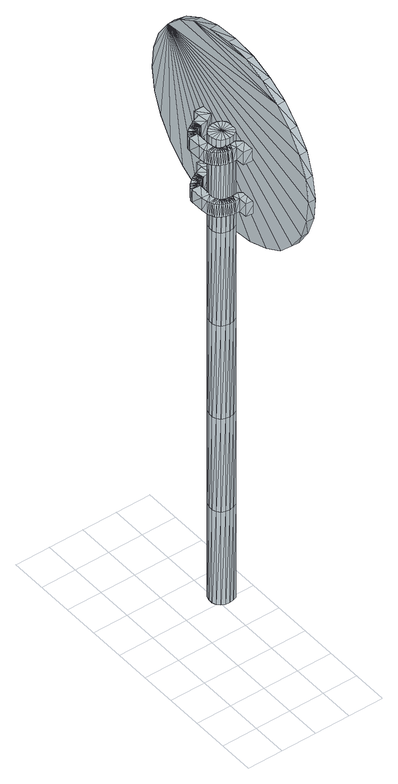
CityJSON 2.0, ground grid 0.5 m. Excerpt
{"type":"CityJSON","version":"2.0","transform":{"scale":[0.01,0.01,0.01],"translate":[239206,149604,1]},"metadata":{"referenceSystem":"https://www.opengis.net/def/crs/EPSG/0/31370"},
"CityObjects":{
"object1":{"type":"GenericCityObject","attributes":{"cluster":102,"mean_distance_to_centroid":0.0719,"new_centroid_x":239206.65,"new_centroid_y":149605.49,"mean_distance_to_camera":9.9,"H1":0,"H2":0,"Z_final":112.62,"cluster2":-1,"proj_x":239207.85,"proj_y":149610.1,"id_line":48043,"bearing_l":104.59,"distance":4.77,"orientation":"right","G_obj":104.59},"geometry":[{"type":"MultiSurface","lod":"2","boundaries":[[[0,1,2]],[[2,1,3]],[[3,1,4]],[[4,1,5]],[[5,1,6]],[[1,7,6]],[[1,8,7]],[[1,9,8]],[[1,10,9]],[[1,11,10]],[[1,12,11]],[[1,13,12]],[[1,14,13]],[[15,14,1]],[[16,15,1]],[[17,16,1]],[[18,17,1]],[[0,18,1]],[[19,20,0]],[[19,0,2]],[[21,19,2]],[[21,2,3]],[[21,3,22]],[[22,3,4]],[[22,4,23]],[[23,4,5]],[[23,5,24]],[[24,5,6]],[[24,6,25]],[[25,6,7]],[[25,7,26]],[[26,7,8]],[[26,8,27]],[[8,9,27]],[[27,9,28]],[[9,10,28]],[[10,29,28]],[[10,11,29]],[[11,30,29]],[[11,12,30]],[[30,12,31]],[[31,12,13]],[[31,13,32]],[[32,13,14]],[[32,14,33]],[[33,14,15]],[[33,15,34]],[[34,15,16]],[[34,16,35]],[[35,16,17]],[[36,35,17]],[[18,36,17]],[[20,36,18]],[[20,18,0]],[[37,38,20]],[[37,20,19]],[[39,37,19]],[[21,39,19]],[[39,21,40]],[[40,21,22]],[[40,22,41]],[[41,22,23]],[[41,23,42]],[[42,23,24]],[[42,24,43]],[[43,24,25]],[[43,25,44]],[[44,25,26]],[[26,45,44]],[[26,27,45]],[[27,46,45]],[[27,28,46]],[[28,47,46]],[[28,29,47]],[[47,29,48]],[[29,30,48]],[[48,30,49]],[[49,30,31]],[[49,31,50]],[[50,31,32]],[[50,32,51]],[[51,32,33]],[[51,33,52]],[[52,33,34]],[[52,34,53]],[[53,34,35]],[[54,53,35]],[[54,35,36]],[[38,54,36]],[[38,36,20]],[[55,56,38]],[[55,38,37]],[[57,55,37]],[[57,37,39]],[[57,39,58]],[[58,39,40]],[[58,40,59]],[[59,40,41]],[[59,41,60]],[[60,41,42]],[[60,42,61]],[[61,42,43]],[[61,43,62]],[[62,43,44]],[[44,63,62]],[[44,45,63]],[[45,64,63]],[[45,46,64]],[[46,65,64]],[[46,47,65]],[[47,66,65]],[[47,48,66]],[[66,48,67]],[[67,48,49]],[[67,49,68]],[[68,49,50]],[[68,50,69]],[[69,50,51]],[[69,51,70]],[[70,51,52]],[[70,52,71]],[[71,52,53]],[[72,71,53]],[[72,53,54]],[[56,72,54]],[[56,54,38]],[[73,74,56]],[[73,56,55]],[[75,73,55]],[[75,55,57]],[[75,57,76]],[[76,57,58]],[[76,58,77]],[[77,58,59]],[[77,59,78]],[[78,59,60]],[[78,60,79]],[[79,60,61]],[[79,61,80]],[[80,61,62]],[[62,81,80]],[[62,63,81]],[[63,82,81]],[[63,64,82]],[[64,83,82]],[[64,65,83]],[[65,84,83]],[[65,66,84]],[[84,66,85]],[[85,66,67]],[[85,67,86]],[[86,67,68]],[[86,68,87]],[[87,68,69]],[[87,69,88]],[[88,69,70]],[[88,70,89]],[[89,70,71]],[[90,89,71]],[[90,71,72]],[[74,90,72]],[[74,72,56]],[[91,92,74]],[[91,74,73]],[[93,91,73]],[[93,73,75]],[[93,75,94]],[[94,75,76]],[[94,76,95]],[[95,76,77]],[[95,77,96]],[[96,77,78]],[[96,78,97]],[[97,78,79]],[[97,79,98]],[[98,79,80]],[[80,99,98]],[[80,81,99]],[[81,100,99]],[[81,82,100]],[[82,101,100]],[[82,83,101]],[[83,102,101]],[[83,84,102]],[[102,84,103]],[[103,84,85]],[[103,85,104]],[[104,85,86]],[[104,86,105]],[[105,86,87]],[[105,87,106]],[[106,87,88]],[[106,88,107]],[[107,88,89]],[[108,107,89]],[[108,89,90]],[[92,108,90]],[[92,90,74]],[[92,91,109]],[[91,93,109]],[[93,94,109]],[[94,95,109]],[[95,96,109]],[[109,96,97]],[[109,97,98]],[[109,98,99]],[[109,99,100]],[[109,100,101]],[[109,101,102]],[[109,102,103]],[[109,103,104]],[[105,109,104]],[[106,109,105]],[[107,109,106]],[[108,109,107]],[[92,109,108]],[[110,111,112]],[[113,112,114]],[[115,112,113]],[[116,112,115]],[[117,112,116]],[[118,112,117]],[[119,112,118]],[[120,112,119]],[[121,112,120]],[[122,112,121]],[[122,123,112]],[[123,110,112]],[[111,124,112]],[[124,125,112]],[[125,126,112]],[[126,127,112]],[[127,128,112]],[[128,129,112]],[[129,130,112]],[[130,131,112]],[[112,131,132]],[[131,133,132]],[[131,134,133]],[[133,134,135]],[[133,135,136]],[[135,137,136]],[[133,136,138]],[[136,139,138]],[[136,137,139]],[[137,140,139]],[[137,135,140]],[[135,141,140]],[[135,134,141]],[[134,142,141]],[[134,131,142]],[[131,143,142]],[[131,130,143]],[[143,130,144]],[[144,130,129]],[[144,129,145]],[[145,129,128]],[[145,128,146]],[[146,127,147]],[[147,127,126]],[[147,126,148]],[[148,126,125]],[[148,125,149]],[[149,125,124]],[[150,149,124]],[[150,124,111]],[[151,150,111]],[[151,111,110]],[[152,151,110]],[[152,110,123]],[[146,128,127]],[[153,123,122]],[[154,153,122]],[[154,122,121]],[[155,154,121]],[[155,121,120]],[[156,155,120]],[[156,120,119]],[[157,156,119]],[[157,119,118]],[[157,118,158]],[[158,118,117]],[[158,117,159]],[[153,152,123]],[[159,117,116]],[[159,116,160]],[[160,116,115]],[[160,115,161]],[[161,115,113]],[[161,113,162]],[[162,113,114]],[[162,114,163]],[[163,114,112]],[[163,112,164]],[[164,112,132]],[[132,165,164]],[[132,133,165]],[[133,138,165]],[[138,139,140]],[[161,162,163]],[[160,161,163]],[[159,160,163]],[[158,159,163]],[[157,158,163]],[[156,157,163]],[[155,156,163]],[[154,155,163]],[[153,154,163]],[[153,163,152]],[[152,163,151]],[[151,163,150]],[[150,163,149]],[[149,163,148]],[[148,163,147]],[[147,163,146]],[[146,163,145]],[[145,163,144]],[[144,163,143]],[[143,163,142]],[[163,164,142]],[[142,164,165]],[[142,165,141]],[[165,140,141]],[[165,138,140]],[[166,167,168]],[[168,167,169]],[[170,168,169]],[[170,169,171]],[[170,171,172]],[[172,171,173]],[[172,173,174]],[[174,173,175]],[[174,175,176]],[[176,175,177]],[[176,177,178]],[[178,177,179]],[[178,179,180]],[[180,179,181]],[[180,181,182]],[[182,181,183]],[[182,183,184]],[[184,183,185]],[[184,185,186]],[[186,185,187]],[[186,187,188]],[[188,187,189]],[[188,189,190]],[[190,189,191]],[[192,190,191]],[[192,191,193]],[[194,192,193]],[[194,193,195]],[[196,194,195]],[[196,195,197]],[[198,196,197]],[[198,197,199]],[[200,198,199]],[[200,199,201]],[[202,200,201]],[[202,201,203]],[[204,202,203]],[[204,203,205]],[[206,204,205]],[[206,205,207]],[[208,206,207]],[[208,207,209]],[[210,208,209]],[[210,209,211]],[[212,210,211]],[[212,211,213]],[[214,212,213]],[[214,213,215]],[[216,214,215]],[[216,215,217]],[[216,217,218]],[[218,217,219]],[[218,219,220]],[[220,219,221]],[[220,221,222]],[[222,221,223]],[[222,223,224]],[[224,223,225]],[[224,225,226]],[[226,225,227]],[[226,227,228]],[[228,227,229]],[[228,229,230]],[[230,229,231]],[[230,231,232]],[[232,231,233]],[[232,233,234]],[[234,233,235]],[[234,235,236]],[[236,235,237]],[[238,236,237]],[[238,237,239]],[[238,239,240]],[[240,239,241]],[[241,242,240]],[[241,243,242]],[[242,243,244]],[[244,243,245]],[[244,245,246]],[[246,245,247]],[[246,247,248]],[[248,247,249]],[[248,249,250]],[[250,249,251]],[[250,251,252]],[[252,251,253]],[[252,253,254]],[[254,253,255]],[[254,255,256]],[[256,255,257]],[[256,257,258]],[[258,257,259]],[[258,259,260]],[[260,259,261]],[[260,261,262]],[[262,261,263]],[[262,263,264]],[[264,263,265]],[[264,265,266]],[[266,265,267]],[[266,267,268]],[[268,267,269]],[[269,270,268]],[[269,271,270]],[[271,272,270]],[[271,273,272]],[[273,274,272]],[[273,275,274]],[[275,276,274]],[[275,277,276]],[[277,278,276]],[[277,279,278]],[[279,280,278]],[[279,281,280]],[[281,282,280]],[[281,283,282]],[[283,284,282]],[[283,285,284]],[[285,286,284]],[[285,287,286]],[[287,288,286]],[[287,289,288]],[[289,290,288]],[[289,291,290]],[[290,291,292]],[[292,291,293]],[[292,293,294]],[[294,293,295]],[[294,295,296]],[[296,295,297]],[[296,297,298]],[[298,297,299]],[[298,299,300]],[[300,299,301]],[[300,301,302]],[[302,301,303]],[[302,303,304]],[[304,303,305]],[[304,305,306]],[[306,305,307]],[[306,307,308]],[[308,307,309]],[[308,309,310]],[[310,309,311]],[[310,311,312]],[[312,311,313]],[[313,166,312]],[[313,167,166]],[[169,167,313]],[[169,313,171]],[[171,313,311]],[[173,171,311]],[[173,311,309]],[[175,173,309]],[[175,309,307]],[[177,175,307]],[[177,307,305]],[[179,177,305]],[[179,305,303]],[[181,179,303]],[[181,303,301]],[[183,181,301]],[[183,301,299]],[[183,299,297]],[[185,183,297]],[[185,297,295]],[[187,185,295]],[[187,295,293]],[[189,187,293]],[[189,293,291]],[[189,291,289]],[[189,289,287]],[[191,189,287]],[[191,287,285]],[[193,191,285]],[[195,193,285]],[[195,285,283]],[[197,195,283]],[[199,197,283]],[[201,199,283]],[[201,283,281]],[[203,201,281]],[[205,203,281]],[[205,281,279]],[[205,279,207]],[[207,279,209]],[[209,279,277]],[[209,277,211]],[[211,277,275]],[[211,275,213]],[[213,275,273]],[[213,273,215]],[[215,273,271]],[[215,271,217]],[[217,271,219]],[[219,271,269]],[[219,269,221]],[[221,269,267]],[[221,267,223]],[[223,267,265]],[[223,265,225]],[[225,265,263]],[[225,263,261]],[[225,261,227]],[[227,261,259]],[[227,259,229]],[[229,259,257]],[[229,257,255]],[[229,255,231]],[[231,255,253]],[[231,253,233]],[[233,253,251]],[[233,251,235]],[[251,249,235]],[[235,249,247]],[[235,247,237]],[[247,245,237]],[[237,245,243]],[[237,243,239]],[[239,243,241]],[[238,240,242]],[[168,312,166]],[[170,312,168]],[[170,310,312]],[[172,310,170]],[[172,308,310]],[[174,308,172]],[[174,306,308]],[[176,306,174]],[[176,304,306]],[[178,304,176]],[[178,302,304]],[[180,302,178]],[[180,300,302]],[[182,300,180]],[[182,298,300]],[[182,296,298]],[[184,296,182]],[[184,294,296]],[[186,294,184]],[[186,292,294]],[[188,292,186]],[[188,290,292]],[[188,288,290]],[[188,286,288]],[[190,286,188]],[[190,284,286]],[[192,284,190]],[[194,284,192]],[[194,282,284]],[[196,282,194]],[[198,282,196]],[[200,282,198]],[[200,280,282]],[[202,280,200]],[[204,280,202]],[[204,278,280]],[[204,206,278]],[[206,208,278]],[[208,276,278]],[[208,210,276]],[[210,274,276]],[[210,212,274]],[[212,272,274]],[[212,214,272]],[[214,270,272]],[[214,216,270]],[[216,218,270]],[[218,268,270]],[[218,220,268]],[[220,266,268]],[[220,222,266]],[[222,264,266]],[[222,224,264]],[[224,262,264]],[[224,260,262]],[[224,226,260]],[[226,258,260]],[[226,228,258]],[[228,256,258]],[[228,254,256]],[[228,230,254]],[[230,252,254]],[[230,232,252]],[[232,250,252]],[[232,234,250]],[[250,234,248]],[[234,246,248]],[[234,236,246]],[[246,236,244]],[[236,242,244]],[[236,238,242]],[[314,315,316]],[[316,315,317]],[[318,316,317]],[[318,317,319]],[[318,319,320]],[[320,319,321]],[[320,321,322]],[[322,321,323]],[[322,323,324]],[[324,323,325]],[[324,325,326]],[[326,325,327]],[[326,327,328]],[[328,327,329]],[[328,329,330]],[[330,329,331]],[[330,331,332]],[[332,331,333]],[[332,333,334]],[[334,333,335]],[[334,335,336]],[[336,335,337]],[[336,337,338]],[[338,337,339]],[[340,338,339]],[[340,339,341]],[[342,340,341]],[[342,341,343]],[[344,342,343]],[[344,343,345]],[[346,344,345]],[[346,345,347]],[[348,346,347]],[[348,347,349]],[[350,348,349]],[[350,349,351]],[[352,350,351]],[[352,351,353]],[[354,352,353]],[[354,353,355]],[[356,354,355]],[[356,355,357]],[[358,356,357]],[[358,357,359]],[[360,358,359]],[[360,359,361]],[[362,360,361]],[[362,361,363]],[[364,362,363]],[[364,363,365]],[[364,365,366]],[[366,365,367]],[[366,367,368]],[[368,367,369]],[[368,369,370]],[[370,369,371]],[[370,371,372]],[[372,371,373]],[[372,373,374]],[[374,373,375]],[[374,375,376]],[[376,375,377]],[[376,377,378]],[[378,377,379]],[[378,379,380]],[[380,379,381]],[[380,381,382]],[[382,381,383]],[[382,383,384]],[[384,383,385]],[[386,384,385]],[[386,385,387]],[[386,387,388]],[[388,387,389]],[[389,390,388]],[[389,391,390]],[[390,391,392]],[[392,391,393]],[[392,393,394]],[[394,393,395]],[[394,395,396]],[[396,395,397]],[[396,397,398]],[[398,397,399]],[[398,399,400]],[[400,399,401]],[[400,401,402]],[[402,401,403]],[[402,403,404]],[[404,403,405]],[[404,405,406]],[[406,405,407]],[[406,407,408]],[[408,407,409]],[[408,409,410]],[[410,409,411]],[[410,411,412]],[[412,411,413]],[[412,413,414]],[[414,413,415]],[[414,415,416]],[[416,415,417]],[[417,418,416]],[[417,419,418]],[[419,420,418]],[[419,421,420]],[[421,422,420]],[[421,423,422]],[[423,424,422]],[[423,425,424]],[[425,426,424]],[[425,427,426]],[[427,428,426]],[[427,429,428]],[[429,430,428]],[[429,431,430]],[[431,432,430]],[[431,433,432]],[[433,434,432]],[[433,435,434]],[[435,436,434]],[[435,437,436]],[[437,438,436]],[[437,439,438]],[[438,439,440]],[[440,439,441]],[[440,441,442]],[[442,441,443]],[[442,443,444]],[[444,443,445]],[[444,445,446]],[[446,445,447]],[[446,447,448]],[[448,447,449]],[[448,449,450]],[[450,449,451]],[[450,451,452]],[[452,451,453]],[[452,453,454]],[[454,453,455]],[[454,455,456]],[[456,455,457]],[[456,457,458]],[[458,457,459]],[[458,459,460]],[[460,459,461]],[[461,314,460]],[[461,315,314]],[[317,315,461]],[[317,461,319]],[[319,461,459]],[[321,319,459]],[[321,459,457]],[[323,321,457]],[[323,457,455]],[[325,323,455]],[[325,455,453]],[[327,325,453]],[[327,453,451]],[[329,327,451]],[[329,451,449]],[[331,329,449]],[[331,449,447]],[[331,447,445]],[[333,331,445]],[[333,445,443]],[[335,333,443]],[[335,443,441]],[[337,335,441]],[[337,441,439]],[[337,439,437]],[[337,437,435]],[[339,337,435]],[[339,435,433]],[[341,339,433]],[[343,341,433]],[[343,433,431]],[[345,343,431]],[[347,345,431]],[[349,347,431]],[[349,431,429]],[[351,349,429]],[[353,351,429]],[[353,429,427]],[[353,427,355]],[[355,427,357]],[[357,427,425]],[[357,425,359]],[[359,425,423]],[[359,423,361]],[[361,423,421]],[[361,421,363]],[[363,421,419]],[[363,419,365]],[[365,419,367]],[[367,419,417]],[[367,417,369]],[[369,417,415]],[[369,415,371]],[[371,415,413]],[[371,413,373]],[[373,413,411]],[[373,411,409]],[[373,409,375]],[[375,409,407]],[[375,407,377]],[[377,407,405]],[[377,405,403]],[[377,403,379]],[[379,403,401]],[[379,401,381]],[[381,401,399]],[[381,399,383]],[[399,397,383]],[[383,397,395]],[[383,395,385]],[[395,393,385]],[[385,393,391]],[[385,391,387]],[[387,391,389]],[[386,388,390]],[[316,460,314]],[[318,460,316]],[[318,458,460]],[[320,458,318]],[[320,456,458]],[[322,456,320]],[[322,454,456]],[[324,454,322]],[[324,452,454]],[[326,452,324]],[[326,450,452]],[[328,450,326]],[[328,448,450]],[[330,448,328]],[[330,446,448]],[[330,444,446]],[[332,444,330]],[[332,442,444]],[[334,442,332]],[[334,440,442]],[[336,440,334]],[[336,438,440]],[[336,436,438]],[[336,434,436]],[[338,434,336]],[[338,432,434]],[[340,432,338]],[[342,432,340]],[[342,430,432]],[[344,430,342]],[[346,430,344]],[[348,430,346]],[[348,428,430]],[[350,428,348]],[[352,428,350]],[[352,426,428]],[[352,354,426]],[[354,356,426]],[[356,424,426]],[[356,358,424]],[[358,422,424]],[[358,360,422]],[[360,420,422]],[[360,362,420]],[[362,418,420]],[[362,364,418]],[[364,366,418]],[[366,416,418]],[[366,368,416]],[[368,414,416]],[[368,370,414]],[[370,412,414]],[[370,372,412]],[[372,410,412]],[[372,408,410]],[[372,374,408]],[[374,406,408]],[[374,376,406]],[[376,404,406]],[[376,402,404]],[[376,378,402]],[[378,400,402]],[[378,380,400]],[[380,398,400]],[[380,382,398]],[[398,382,396]],[[382,394,396]],[[382,384,394]],[[394,384,392]],[[384,390,392]],[[384,386,390]]]}]}
},
"vertices":[
[110,226,1],[110,209,1],[104,225,1],[99,222,1],[95,218,1],[93,212,1],[93,206,1],[95,201,1],[99,196,1],[104,194,1],[110,193,1],[116,194,1],[121,196,1],[124,201,1],[126,206,1],[126,212,1],[124,218,1],[121,222,1],[116,225,1],[104,225,150],[110,226,150],[99,222,150],[95,218,150],[93,212,150],[93,206,150],[95,201,150],[99,196,150],[104,194,150],[110,193,150],[116,194,150],[121,196,150],[124,201,150],[126,206,150],[126,212,150],[124,218,150],[121,222,150],[116,225,150],[104,225,299],[110,226,299],[99,222,299],[95,218,299],[93,212,299],[93,206,299],[95,201,299],[99,196,299],[104,194,299],[110,193,299],[116,194,299],[121,196,299],[124,201,299],[126,206,299],[126,212,299],[124,218,299],[121,222,299],[116,225,299],[104,225,448],[110,226,448],[99,222,448],[95,218,448],[93,212,448],[93,206,448],[95,201,448],[99,196,448],[104,194,448],[110,193,448],[116,194,448],[121,196,448],[124,201,448],[126,206,448],[126,212,448],[124,218,448],[121,222,448],[116,225,448],[104,225,597],[110,226,597],[99,222,597],[95,218,597],[93,212,597],[93,206,597],[95,201,597],[99,196,597],[104,194,597],[110,193,597],[116,194,597],[121,196,597],[124,201,597],[126,206,597],[126,212,597],[124,218,597],[121,222,597],[116,225,597],[104,225,746],[110,226,746],[99,222,746],[95,218,746],[93,212,746],[93,206,746],[95,201,746],[99,196,746],[104,194,746],[110,193,746],[116,194,746],[121,196,746],[124,201,746],[126,206,746],[126,212,746],[124,218,746],[121,222,746],[116,225,746],[110,209,746],[128,146,593],[127,118,610],[123,330,822],[124,359,763],[123,348,794],[125,363,728],[125,359,694],[126,348,662],[126,330,634],[127,307,610],[127,279,593],[128,247,581],[128,212,577],[128,178,581],[127,95,634],[127,77,662],[126,66,694],[126,62,728],[125,66,763],[124,77,794],[124,95,822],[123,118,846],[123,307,846],[122,279,864],[123,146,864],[123,178,875],[122,247,875],[122,212,879],[133,247,875],[133,212,879],[133,178,875],[133,146,864],[134,118,846],[134,95,823],[135,77,795],[135,66,763],[136,62,728],[137,66,694],[137,77,662],[138,95,634],[138,118,611],[138,146,593],[138,178,581],[138,213,577],[138,247,581],[138,279,593],[137,307,611],[137,330,634],[136,348,662],[136,359,694],[135,363,728],[134,359,763],[134,348,795],[133,330,823],[133,307,846],[133,279,864],[132,264,652],[132,264,632],[115,264,652],[115,264,632],[115,255,652],[115,255,632],[104,251,652],[104,251,632],[102,250,652],[102,250,632],[100,249,652],[100,249,632],[99,248,652],[99,248,632],[97,247,652],[97,247,632],[95,246,652],[95,246,632],[94,245,652],[94,245,632],[92,244,652],[92,244,632],[87,240,652],[87,240,632],[86,239,652],[86,239,632],[85,238,652],[85,238,632],[84,236,652],[84,236,632],[83,235,652],[83,235,632],[82,233,652],[82,233,632],[82,231,652],[82,231,632],[82,230,652],[82,230,632],[82,212,652],[82,212,632],[83,203,652],[83,203,632],[84,200,652],[84,200,632],[85,198,652],[85,198,632],[86,196,652],[86,196,632],[87,193,652],[87,193,632],[89,192,652],[89,192,632],[91,190,652],[91,190,632],[93,188,652],[93,188,632],[95,187,652],[95,187,632],[98,186,652],[98,186,632],[100,185,652],[100,185,632],[103,184,652],[103,184,632],[105,184,652],[105,184,632],[108,183,652],[108,183,632],[110,183,652],[110,183,632],[116,183,652],[116,183,632],[117,171,652],[117,171,632],[132,170,652],[132,170,632],[132,186,652],[132,186,632],[121,193,652],[121,193,632],[113,192,652],[113,192,632],[112,192,652],[112,192,632],[110,192,652],[110,192,632],[108,192,652],[108,192,632],[107,193,652],[107,193,632],[105,193,652],[105,193,632],[103,193,652],[103,193,632],[102,194,652],[102,194,632],[101,194,652],[101,194,632],[100,194,652],[100,194,632],[99,195,652],[99,195,632],[98,196,652],[98,196,632],[97,197,652],[97,197,632],[96,199,652],[96,199,632],[95,200,652],[95,200,632],[95,201,652],[95,201,632],[94,211,652],[94,211,632],[94,230,652],[94,230,632],[94,231,652],[94,231,632],[95,232,652],[95,232,632],[95,233,652],[95,233,632],[96,234,652],[96,234,632],[96,235,652],[96,235,632],[97,235,652],[97,235,632],[98,236,652],[98,236,632],[99,237,652],[99,237,632],[100,237,652],[100,237,632],[102,238,652],[102,238,632],[103,238,652],[103,238,632],[104,238,652],[104,238,632],[105,239,652],[105,239,632],[106,239,652],[106,239,632],[117,241,652],[117,241,632],[129,248,652],[129,248,632],[127,264,737],[127,264,717],[111,264,737],[111,264,717],[111,255,737],[111,255,717],[100,251,737],[100,251,717],[98,250,737],[98,250,717],[96,249,737],[96,249,717],[95,248,737],[95,248,717],[93,247,737],[93,247,717],[91,246,737],[91,246,717],[90,245,737],[90,245,717],[88,244,737],[88,244,717],[83,240,737],[83,240,717],[82,239,737],[82,239,717],[81,238,737],[81,238,717],[80,236,737],[80,236,717],[79,235,737],[79,235,717],[78,233,737],[78,233,717],[78,231,737],[78,231,717],[78,230,737],[78,230,717],[78,212,737],[78,212,717],[79,203,737],[79,203,717],[80,200,737],[80,200,717],[81,198,737],[81,198,717],[82,196,737],[82,196,717],[83,193,737],[83,193,717],[85,192,737],[85,192,717],[87,190,737],[87,190,717],[89,188,737],[89,188,717],[91,187,737],[91,187,717],[94,186,737],[94,186,717],[96,185,737],[96,185,717],[99,184,737],[99,184,717],[101,184,737],[101,184,717],[104,183,737],[104,183,717],[106,183,737],[106,183,717],[112,183,737],[112,183,717],[113,171,737],[113,171,717],[128,170,737],[128,170,717],[127,186,737],[127,186,717],[117,193,737],[117,193,717],[109,192,737],[109,192,717],[108,192,737],[108,192,717],[106,192,737],[106,192,717],[104,192,737],[104,192,717],[103,193,737],[103,193,717],[101,193,737],[101,193,717],[99,193,737],[99,193,717],[98,194,737],[98,194,717],[97,194,737],[97,194,717],[96,194,737],[96,194,717],[95,195,737],[95,195,717],[94,196,737],[94,196,717],[93,197,737],[93,197,717],[92,199,737],[92,199,717],[91,200,737],[91,200,717],[91,201,737],[91,201,717],[90,211,737],[90,211,717],[90,230,737],[90,230,717],[90,231,737],[90,231,717],[91,232,737],[91,232,717],[91,233,737],[91,233,717],[92,234,737],[92,234,717],[92,235,737],[92,235,717],[93,235,737],[93,235,717],[94,236,737],[94,236,717],[95,237,737],[95,237,717],[96,237,737],[96,237,717],[98,238,737],[98,238,717],[99,238,737],[99,238,717],[100,238,737],[100,238,717],[101,239,737],[101,239,717],[102,239,737],[102,239,717],[113,241,737],[113,241,717],[125,248,737],[125,248,717]
]}
